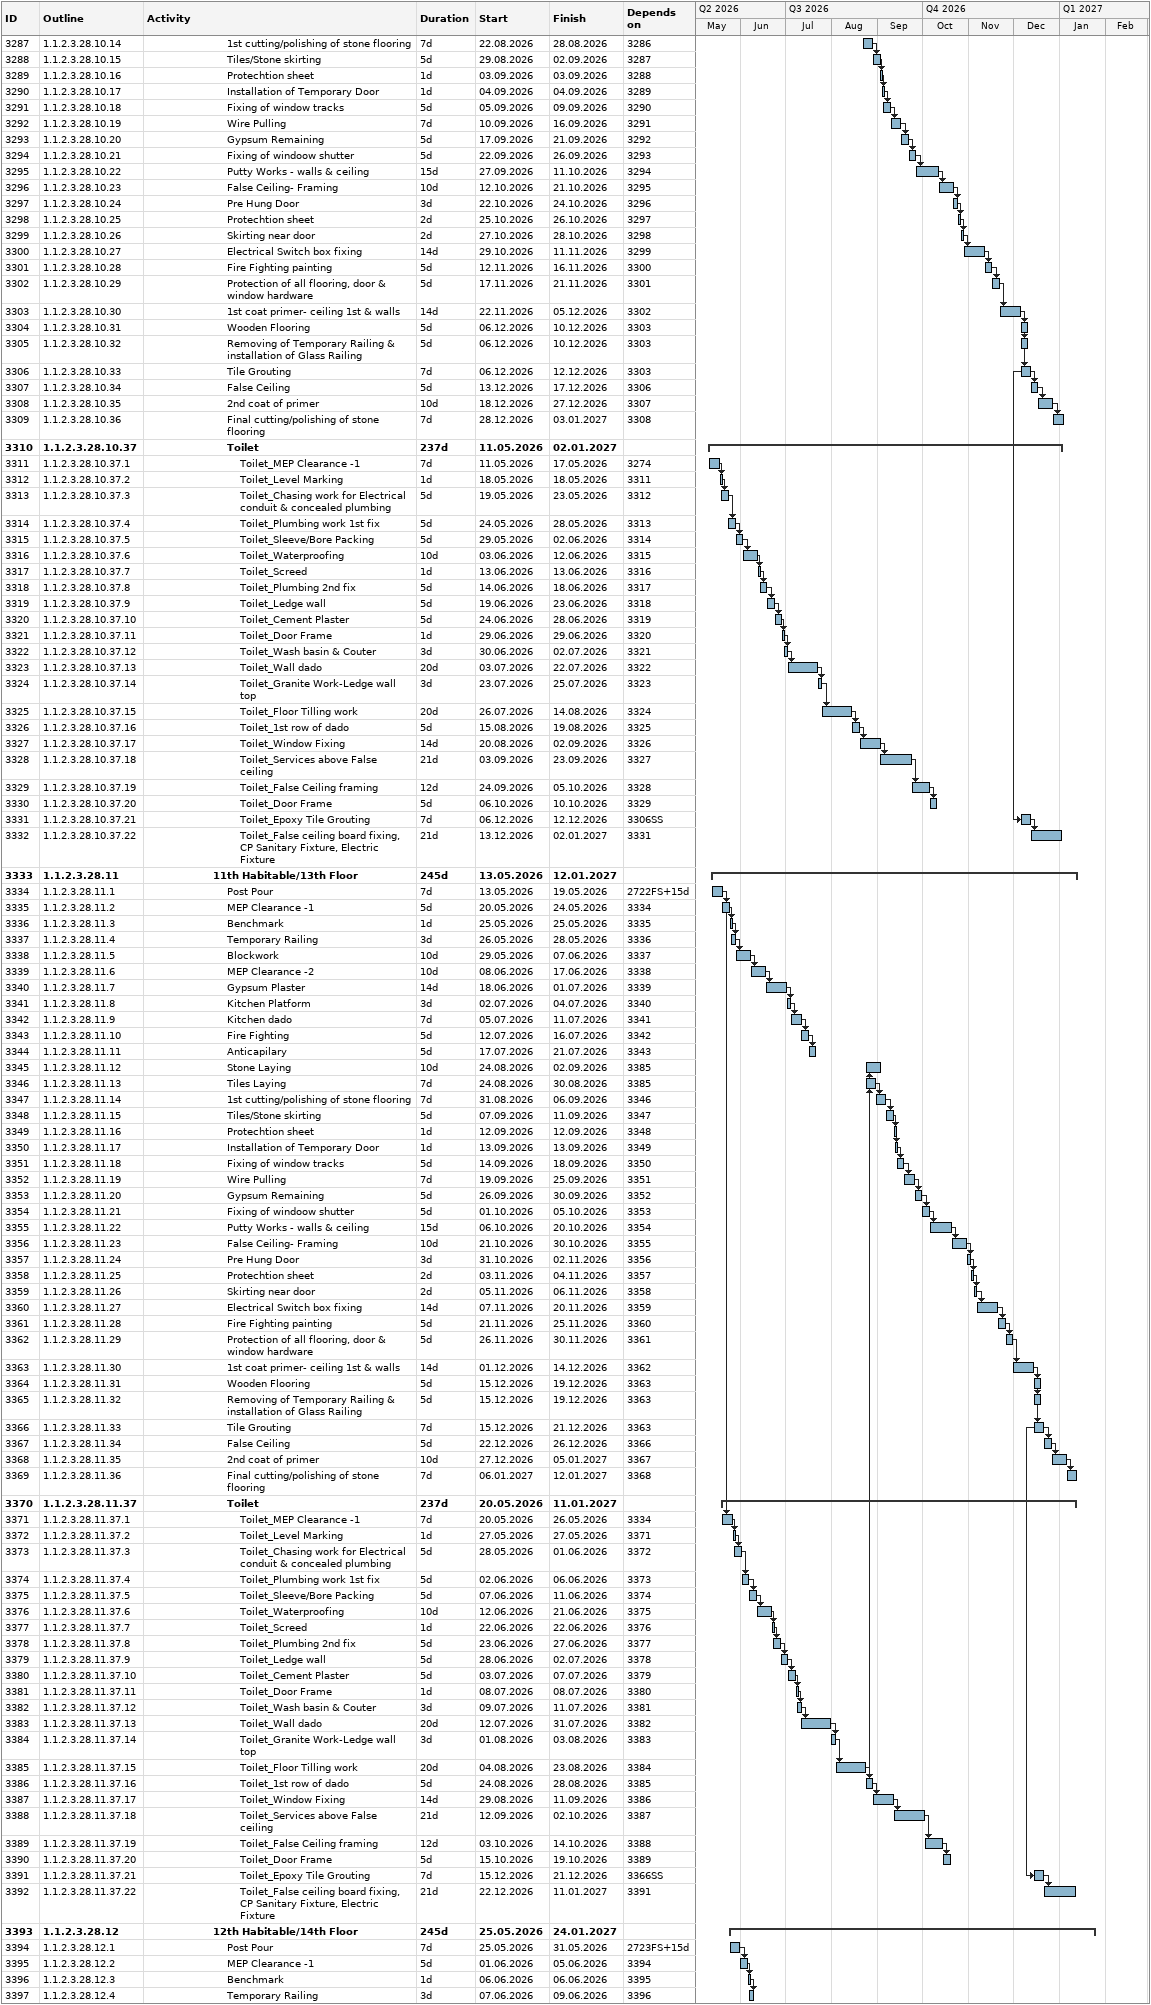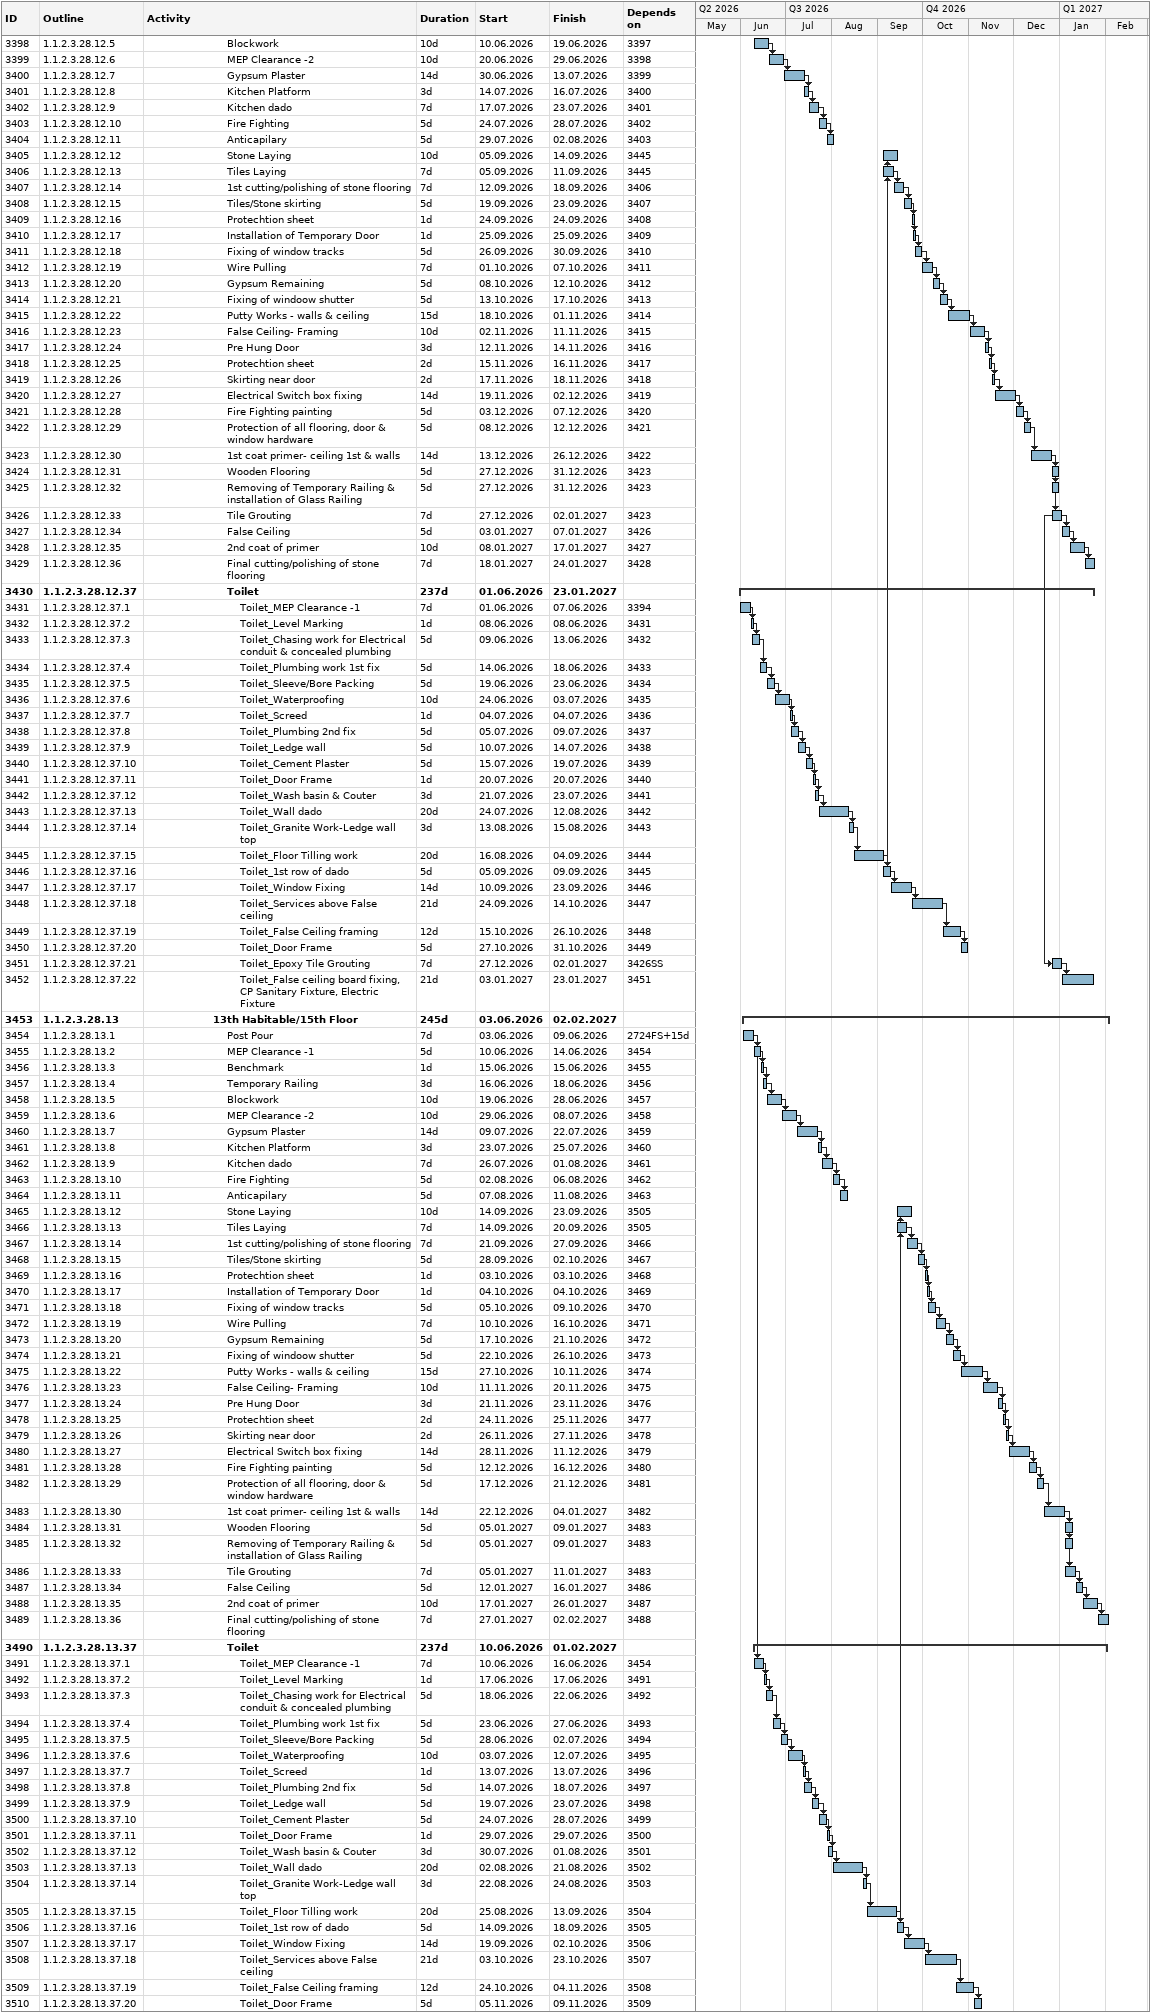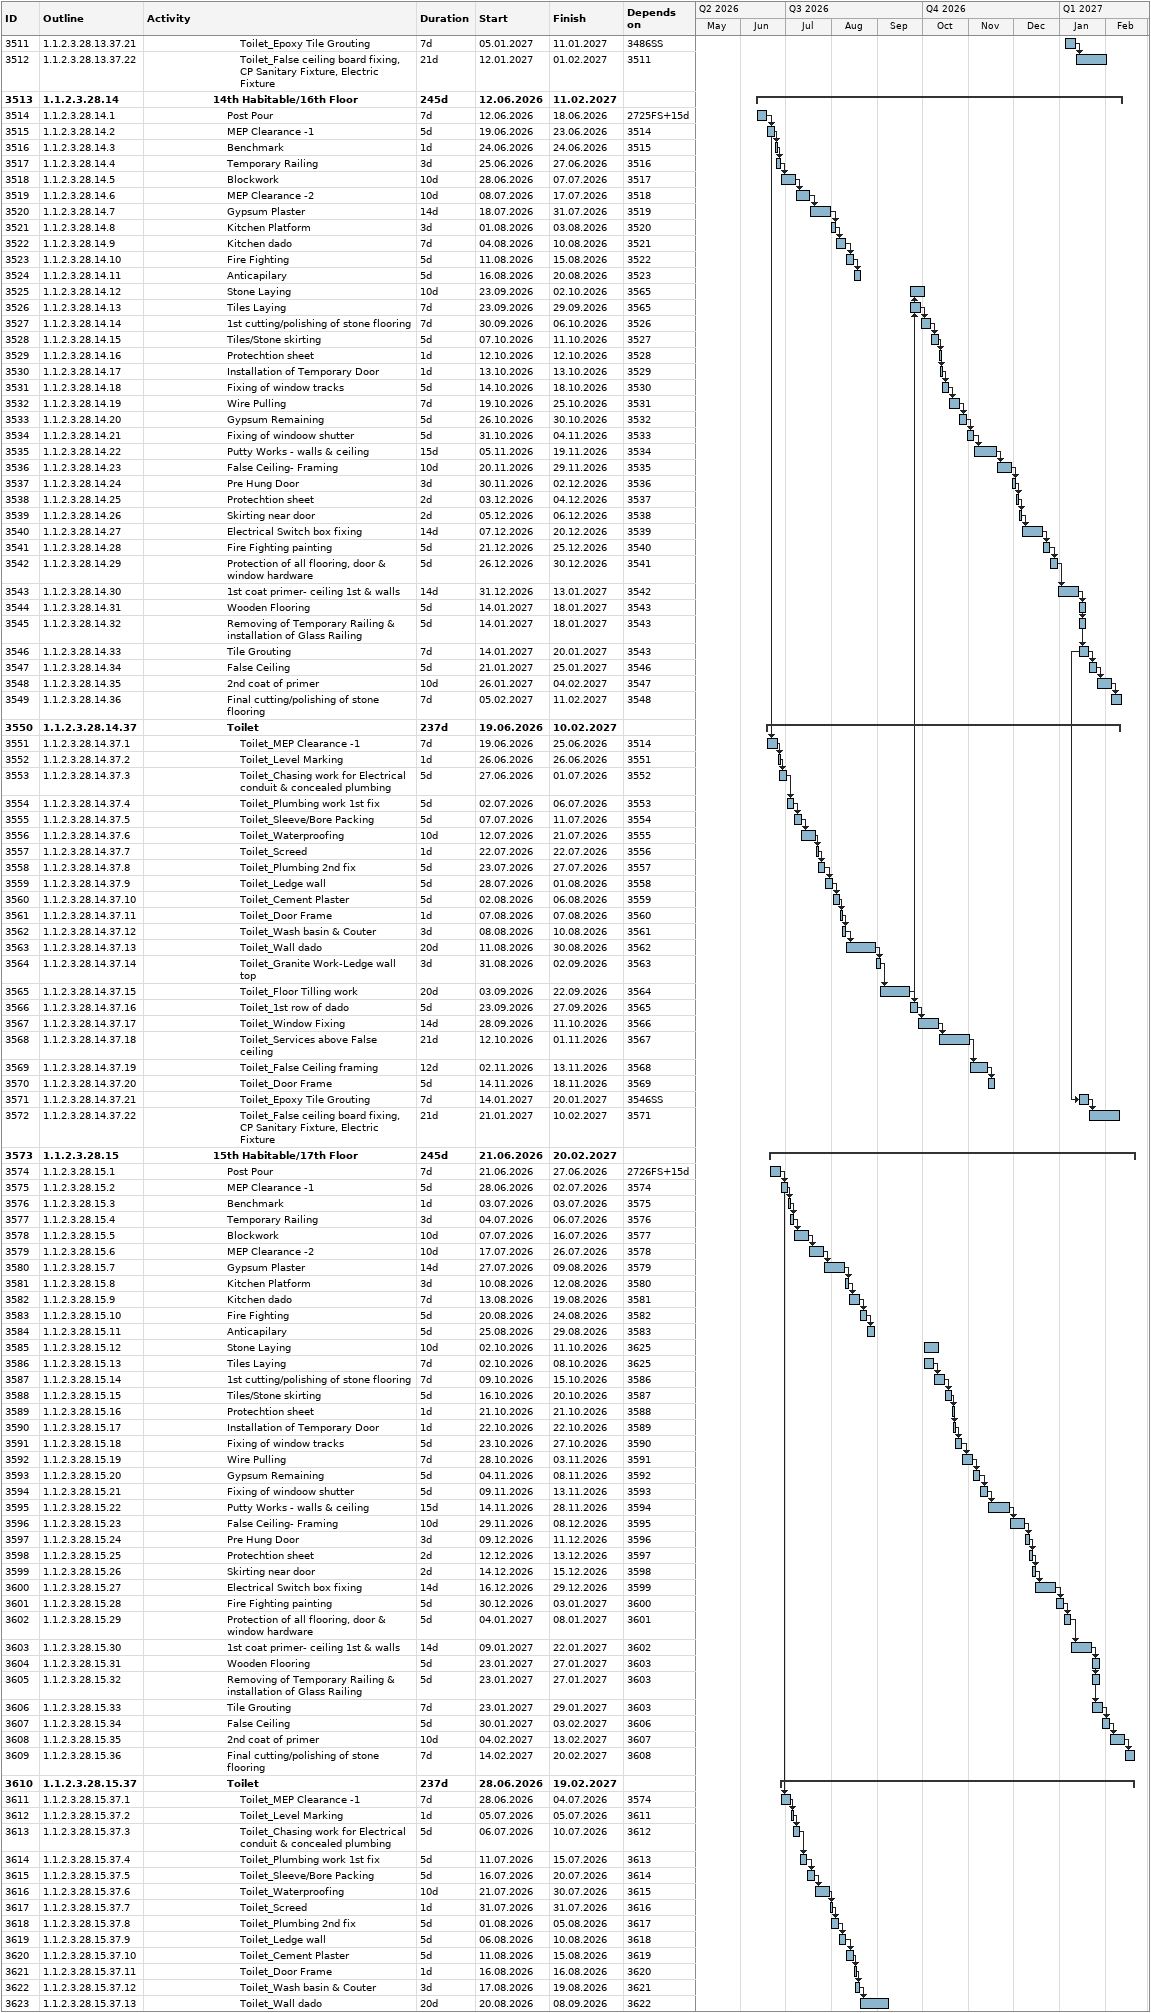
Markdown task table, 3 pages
| ID | WBS | Task | Duration | Start | Finish | Predecessors |
|---|---|---|---|---|---|---|
| 3287 | 1.1.2.3.28.10.14 | 1st cutting/polishing of stone flooring | 7d | 2026-08-22 | 2026-08-28 | 3286 |
| 3288 | 1.1.2.3.28.10.15 | Tiles/Stone skirting | 5d | 2026-08-29 | 2026-09-02 | 3287 |
| 3289 | 1.1.2.3.28.10.16 | Protechtion sheet | 1d | 2026-09-03 | 2026-09-03 | 3288 |
| 3290 | 1.1.2.3.28.10.17 | Installation of Temporary Door | 1d | 2026-09-04 | 2026-09-04 | 3289 |
| 3291 | 1.1.2.3.28.10.18 | Fixing of window tracks | 5d | 2026-09-05 | 2026-09-09 | 3290 |
| 3292 | 1.1.2.3.28.10.19 | Wire Pulling | 7d | 2026-09-10 | 2026-09-16 | 3291 |
| 3293 | 1.1.2.3.28.10.20 | Gypsum Remaining | 5d | 2026-09-17 | 2026-09-21 | 3292 |
| 3294 | 1.1.2.3.28.10.21 | Fixing of windoow shutter | 5d | 2026-09-22 | 2026-09-26 | 3293 |
| 3295 | 1.1.2.3.28.10.22 | Putty Works - walls & ceiling | 15d | 2026-09-27 | 2026-10-11 | 3294 |
| 3296 | 1.1.2.3.28.10.23 | False Ceiling- Framing | 10d | 2026-10-12 | 2026-10-21 | 3295 |
| 3297 | 1.1.2.3.28.10.24 | Pre Hung Door | 3d | 2026-10-22 | 2026-10-24 | 3296 |
| 3298 | 1.1.2.3.28.10.25 | Protechtion sheet | 2d | 2026-10-25 | 2026-10-26 | 3297 |
| 3299 | 1.1.2.3.28.10.26 | Skirting near door | 2d | 2026-10-27 | 2026-10-28 | 3298 |
| 3300 | 1.1.2.3.28.10.27 | Electrical Switch box fixing | 14d | 2026-10-29 | 2026-11-11 | 3299 |
| 3301 | 1.1.2.3.28.10.28 | Fire Fighting painting | 5d | 2026-11-12 | 2026-11-16 | 3300 |
| 3302 | 1.1.2.3.28.10.29 | Protection of all flooring, door & window hardware | 5d | 2026-11-17 | 2026-11-21 | 3301 |
| 3303 | 1.1.2.3.28.10.30 | 1st coat primer- ceiling 1st & walls | 14d | 2026-11-22 | 2026-12-05 | 3302 |
| 3304 | 1.1.2.3.28.10.31 | Wooden Flooring | 5d | 2026-12-06 | 2026-12-10 | 3303 |
| 3305 | 1.1.2.3.28.10.32 | Removing of Temporary Railing & installation of Glass Railing | 5d | 2026-12-06 | 2026-12-10 | 3303 |
| 3306 | 1.1.2.3.28.10.33 | Tile Grouting | 7d | 2026-12-06 | 2026-12-12 | 3303 |
| 3307 | 1.1.2.3.28.10.34 | False Ceiling | 5d | 2026-12-13 | 2026-12-17 | 3306 |
| 3308 | 1.1.2.3.28.10.35 | 2nd coat of primer | 10d | 2026-12-18 | 2026-12-27 | 3307 |
| 3309 | 1.1.2.3.28.10.36 | Final cutting/polishing of stone flooring | 7d | 2026-12-28 | 2027-01-03 | 3308 |
| 3310 | 1.1.2.3.28.10.37 | **Toilet** | 237d | 2026-05-11 | 2027-01-02 |  |
| 3311 | 1.1.2.3.28.10.37.1 | Toilet_MEP Clearance -1 | 7d | 2026-05-11 | 2026-05-17 | 3274 |
| 3312 | 1.1.2.3.28.10.37.2 | Toilet_Level Marking | 1d | 2026-05-18 | 2026-05-18 | 3311 |
| 3313 | 1.1.2.3.28.10.37.3 | Toilet_Chasing work for Electrical conduit & concealed plumbing | 5d | 2026-05-19 | 2026-05-23 | 3312 |
| 3314 | 1.1.2.3.28.10.37.4 | Toilet_Plumbing work 1st fix | 5d | 2026-05-24 | 2026-05-28 | 3313 |
| 3315 | 1.1.2.3.28.10.37.5 | Toilet_Sleeve/Bore Packing | 5d | 2026-05-29 | 2026-06-02 | 3314 |
| 3316 | 1.1.2.3.28.10.37.6 | Toilet_Waterproofing | 10d | 2026-06-03 | 2026-06-12 | 3315 |
| 3317 | 1.1.2.3.28.10.37.7 | Toilet_Screed | 1d | 2026-06-13 | 2026-06-13 | 3316 |
| 3318 | 1.1.2.3.28.10.37.8 | Toilet_Plumbing 2nd fix | 5d | 2026-06-14 | 2026-06-18 | 3317 |
| 3319 | 1.1.2.3.28.10.37.9 | Toilet_Ledge wall | 5d | 2026-06-19 | 2026-06-23 | 3318 |
| 3320 | 1.1.2.3.28.10.37.10 | Toilet_Cement Plaster | 5d | 2026-06-24 | 2026-06-28 | 3319 |
| 3321 | 1.1.2.3.28.10.37.11 | Toilet_Door Frame | 1d | 2026-06-29 | 2026-06-29 | 3320 |
| 3322 | 1.1.2.3.28.10.37.12 | Toilet_Wash basin & Couter | 3d | 2026-06-30 | 2026-07-02 | 3321 |
| 3323 | 1.1.2.3.28.10.37.13 | Toilet_Wall dado | 20d | 2026-07-03 | 2026-07-22 | 3322 |
| 3324 | 1.1.2.3.28.10.37.14 | Toilet_Granite Work-Ledge wall top | 3d | 2026-07-23 | 2026-07-25 | 3323 |
| 3325 | 1.1.2.3.28.10.37.15 | Toilet_Floor Tilling work | 20d | 2026-07-26 | 2026-08-14 | 3324 |
| 3326 | 1.1.2.3.28.10.37.16 | Toilet_1st row of dado | 5d | 2026-08-15 | 2026-08-19 | 3325 |
| 3327 | 1.1.2.3.28.10.37.17 | Toilet_Window Fixing | 14d | 2026-08-20 | 2026-09-02 | 3326 |
| 3328 | 1.1.2.3.28.10.37.18 | Toilet_Services above False ceiling | 21d | 2026-09-03 | 2026-09-23 | 3327 |
| 3329 | 1.1.2.3.28.10.37.19 | Toilet_False Ceiling framing | 12d | 2026-09-24 | 2026-10-05 | 3328 |
| 3330 | 1.1.2.3.28.10.37.20 | Toilet_Door Frame | 5d | 2026-10-06 | 2026-10-10 | 3329 |
| 3331 | 1.1.2.3.28.10.37.21 | Toilet_Epoxy Tile Grouting | 7d | 2026-12-06 | 2026-12-12 | 3306SS |
| 3332 | 1.1.2.3.28.10.37.22 | Toilet_False ceiling board fixing, CP Sanitary Fixture, Electric Fixture | 21d | 2026-12-13 | 2027-01-02 | 3331 |
| 3333 | 1.1.2.3.28.11 | **11th Habitable/13th Floor** | 245d | 2026-05-13 | 2027-01-12 |  |
| 3334 | 1.1.2.3.28.11.1 | Post Pour | 7d | 2026-05-13 | 2026-05-19 | 2722FS+15d |
| 3335 | 1.1.2.3.28.11.2 | MEP Clearance -1 | 5d | 2026-05-20 | 2026-05-24 | 3334 |
| 3336 | 1.1.2.3.28.11.3 | Benchmark | 1d | 2026-05-25 | 2026-05-25 | 3335 |
| 3337 | 1.1.2.3.28.11.4 | Temporary Railing | 3d | 2026-05-26 | 2026-05-28 | 3336 |
| 3338 | 1.1.2.3.28.11.5 | Blockwork | 10d | 2026-05-29 | 2026-06-07 | 3337 |
| 3339 | 1.1.2.3.28.11.6 | MEP Clearance -2 | 10d | 2026-06-08 | 2026-06-17 | 3338 |
| 3340 | 1.1.2.3.28.11.7 | Gypsum Plaster | 14d | 2026-06-18 | 2026-07-01 | 3339 |
| 3341 | 1.1.2.3.28.11.8 | Kitchen Platform | 3d | 2026-07-02 | 2026-07-04 | 3340 |
| 3342 | 1.1.2.3.28.11.9 | Kitchen dado | 7d | 2026-07-05 | 2026-07-11 | 3341 |
| 3343 | 1.1.2.3.28.11.10 | Fire Fighting | 5d | 2026-07-12 | 2026-07-16 | 3342 |
| 3344 | 1.1.2.3.28.11.11 | Anticapilary | 5d | 2026-07-17 | 2026-07-21 | 3343 |
| 3345 | 1.1.2.3.28.11.12 | Stone Laying | 10d | 2026-08-24 | 2026-09-02 | 3385 |
| 3346 | 1.1.2.3.28.11.13 | Tiles Laying | 7d | 2026-08-24 | 2026-08-30 | 3385 |
| 3347 | 1.1.2.3.28.11.14 | 1st cutting/polishing of stone flooring | 7d | 2026-08-31 | 2026-09-06 | 3346 |
| 3348 | 1.1.2.3.28.11.15 | Tiles/Stone skirting | 5d | 2026-09-07 | 2026-09-11 | 3347 |
| 3349 | 1.1.2.3.28.11.16 | Protechtion sheet | 1d | 2026-09-12 | 2026-09-12 | 3348 |
| 3350 | 1.1.2.3.28.11.17 | Installation of Temporary Door | 1d | 2026-09-13 | 2026-09-13 | 3349 |
| 3351 | 1.1.2.3.28.11.18 | Fixing of window tracks | 5d | 2026-09-14 | 2026-09-18 | 3350 |
| 3352 | 1.1.2.3.28.11.19 | Wire Pulling | 7d | 2026-09-19 | 2026-09-25 | 3351 |
| 3353 | 1.1.2.3.28.11.20 | Gypsum Remaining | 5d | 2026-09-26 | 2026-09-30 | 3352 |
| 3354 | 1.1.2.3.28.11.21 | Fixing of windoow shutter | 5d | 2026-10-01 | 2026-10-05 | 3353 |
| 3355 | 1.1.2.3.28.11.22 | Putty Works - walls & ceiling | 15d | 2026-10-06 | 2026-10-20 | 3354 |
| 3356 | 1.1.2.3.28.11.23 | False Ceiling- Framing | 10d | 2026-10-21 | 2026-10-30 | 3355 |
| 3357 | 1.1.2.3.28.11.24 | Pre Hung Door | 3d | 2026-10-31 | 2026-11-02 | 3356 |
| 3358 | 1.1.2.3.28.11.25 | Protechtion sheet | 2d | 2026-11-03 | 2026-11-04 | 3357 |
| 3359 | 1.1.2.3.28.11.26 | Skirting near door | 2d | 2026-11-05 | 2026-11-06 | 3358 |
| 3360 | 1.1.2.3.28.11.27 | Electrical Switch box fixing | 14d | 2026-11-07 | 2026-11-20 | 3359 |
| 3361 | 1.1.2.3.28.11.28 | Fire Fighting painting | 5d | 2026-11-21 | 2026-11-25 | 3360 |
| 3362 | 1.1.2.3.28.11.29 | Protection of all flooring, door & window hardware | 5d | 2026-11-26 | 2026-11-30 | 3361 |
| 3363 | 1.1.2.3.28.11.30 | 1st coat primer- ceiling 1st & walls | 14d | 2026-12-01 | 2026-12-14 | 3362 |
| 3364 | 1.1.2.3.28.11.31 | Wooden Flooring | 5d | 2026-12-15 | 2026-12-19 | 3363 |
| 3365 | 1.1.2.3.28.11.32 | Removing of Temporary Railing & installation of Glass Railing | 5d | 2026-12-15 | 2026-12-19 | 3363 |
| 3366 | 1.1.2.3.28.11.33 | Tile Grouting | 7d | 2026-12-15 | 2026-12-21 | 3363 |
| 3367 | 1.1.2.3.28.11.34 | False Ceiling | 5d | 2026-12-22 | 2026-12-26 | 3366 |
| 3368 | 1.1.2.3.28.11.35 | 2nd coat of primer | 10d | 2026-12-27 | 2027-01-05 | 3367 |
| 3369 | 1.1.2.3.28.11.36 | Final cutting/polishing of stone flooring | 7d | 2027-01-06 | 2027-01-12 | 3368 |
| 3370 | 1.1.2.3.28.11.37 | **Toilet** | 237d | 2026-05-20 | 2027-01-11 |  |
| 3371 | 1.1.2.3.28.11.37.1 | Toilet_MEP Clearance -1 | 7d | 2026-05-20 | 2026-05-26 | 3334 |
| 3372 | 1.1.2.3.28.11.37.2 | Toilet_Level Marking | 1d | 2026-05-27 | 2026-05-27 | 3371 |
| 3373 | 1.1.2.3.28.11.37.3 | Toilet_Chasing work for Electrical conduit & concealed plumbing | 5d | 2026-05-28 | 2026-06-01 | 3372 |
| 3374 | 1.1.2.3.28.11.37.4 | Toilet_Plumbing work 1st fix | 5d | 2026-06-02 | 2026-06-06 | 3373 |
| 3375 | 1.1.2.3.28.11.37.5 | Toilet_Sleeve/Bore Packing | 5d | 2026-06-07 | 2026-06-11 | 3374 |
| 3376 | 1.1.2.3.28.11.37.6 | Toilet_Waterproofing | 10d | 2026-06-12 | 2026-06-21 | 3375 |
| 3377 | 1.1.2.3.28.11.37.7 | Toilet_Screed | 1d | 2026-06-22 | 2026-06-22 | 3376 |
| 3378 | 1.1.2.3.28.11.37.8 | Toilet_Plumbing 2nd fix | 5d | 2026-06-23 | 2026-06-27 | 3377 |
| 3379 | 1.1.2.3.28.11.37.9 | Toilet_Ledge wall | 5d | 2026-06-28 | 2026-07-02 | 3378 |
| 3380 | 1.1.2.3.28.11.37.10 | Toilet_Cement Plaster | 5d | 2026-07-03 | 2026-07-07 | 3379 |
| 3381 | 1.1.2.3.28.11.37.11 | Toilet_Door Frame | 1d | 2026-07-08 | 2026-07-08 | 3380 |
| 3382 | 1.1.2.3.28.11.37.12 | Toilet_Wash basin & Couter | 3d | 2026-07-09 | 2026-07-11 | 3381 |
| 3383 | 1.1.2.3.28.11.37.13 | Toilet_Wall dado | 20d | 2026-07-12 | 2026-07-31 | 3382 |
| 3384 | 1.1.2.3.28.11.37.14 | Toilet_Granite Work-Ledge wall top | 3d | 2026-08-01 | 2026-08-03 | 3383 |
| 3385 | 1.1.2.3.28.11.37.15 | Toilet_Floor Tilling work | 20d | 2026-08-04 | 2026-08-23 | 3384 |
| 3386 | 1.1.2.3.28.11.37.16 | Toilet_1st row of dado | 5d | 2026-08-24 | 2026-08-28 | 3385 |
| 3387 | 1.1.2.3.28.11.37.17 | Toilet_Window Fixing | 14d | 2026-08-29 | 2026-09-11 | 3386 |
| 3388 | 1.1.2.3.28.11.37.18 | Toilet_Services above False ceiling | 21d | 2026-09-12 | 2026-10-02 | 3387 |
| 3389 | 1.1.2.3.28.11.37.19 | Toilet_False Ceiling framing | 12d | 2026-10-03 | 2026-10-14 | 3388 |
| 3390 | 1.1.2.3.28.11.37.20 | Toilet_Door Frame | 5d | 2026-10-15 | 2026-10-19 | 3389 |
| 3391 | 1.1.2.3.28.11.37.21 | Toilet_Epoxy Tile Grouting | 7d | 2026-12-15 | 2026-12-21 | 3366SS |
| 3392 | 1.1.2.3.28.11.37.22 | Toilet_False ceiling board fixing, CP Sanitary Fixture, Electric Fixture | 21d | 2026-12-22 | 2027-01-11 | 3391 |
| 3393 | 1.1.2.3.28.12 | **12th Habitable/14th Floor** | 245d | 2026-05-25 | 2027-01-24 |  |
| 3394 | 1.1.2.3.28.12.1 | Post Pour | 7d | 2026-05-25 | 2026-05-31 | 2723FS+15d |
| 3395 | 1.1.2.3.28.12.2 | MEP Clearance -1 | 5d | 2026-06-01 | 2026-06-05 | 3394 |
| 3396 | 1.1.2.3.28.12.3 | Benchmark | 1d | 2026-06-06 | 2026-06-06 | 3395 |
| 3397 | 1.1.2.3.28.12.4 | Temporary Railing | 3d | 2026-06-07 | 2026-06-09 | 3396 |
| 3398 | 1.1.2.3.28.12.5 | Blockwork | 10d | 2026-06-10 | 2026-06-19 | 3397 |
| 3399 | 1.1.2.3.28.12.6 | MEP Clearance -2 | 10d | 2026-06-20 | 2026-06-29 | 3398 |
| 3400 | 1.1.2.3.28.12.7 | Gypsum Plaster | 14d | 2026-06-30 | 2026-07-13 | 3399 |
| 3401 | 1.1.2.3.28.12.8 | Kitchen Platform | 3d | 2026-07-14 | 2026-07-16 | 3400 |
| 3402 | 1.1.2.3.28.12.9 | Kitchen dado | 7d | 2026-07-17 | 2026-07-23 | 3401 |
| 3403 | 1.1.2.3.28.12.10 | Fire Fighting | 5d | 2026-07-24 | 2026-07-28 | 3402 |
| 3404 | 1.1.2.3.28.12.11 | Anticapilary | 5d | 2026-07-29 | 2026-08-02 | 3403 |
| 3405 | 1.1.2.3.28.12.12 | Stone Laying | 10d | 2026-09-05 | 2026-09-14 | 3445 |
| 3406 | 1.1.2.3.28.12.13 | Tiles Laying | 7d | 2026-09-05 | 2026-09-11 | 3445 |
| 3407 | 1.1.2.3.28.12.14 | 1st cutting/polishing of stone flooring | 7d | 2026-09-12 | 2026-09-18 | 3406 |
| 3408 | 1.1.2.3.28.12.15 | Tiles/Stone skirting | 5d | 2026-09-19 | 2026-09-23 | 3407 |
| 3409 | 1.1.2.3.28.12.16 | Protechtion sheet | 1d | 2026-09-24 | 2026-09-24 | 3408 |
| 3410 | 1.1.2.3.28.12.17 | Installation of Temporary Door | 1d | 2026-09-25 | 2026-09-25 | 3409 |
| 3411 | 1.1.2.3.28.12.18 | Fixing of window tracks | 5d | 2026-09-26 | 2026-09-30 | 3410 |
| 3412 | 1.1.2.3.28.12.19 | Wire Pulling | 7d | 2026-10-01 | 2026-10-07 | 3411 |
| 3413 | 1.1.2.3.28.12.20 | Gypsum Remaining | 5d | 2026-10-08 | 2026-10-12 | 3412 |
| 3414 | 1.1.2.3.28.12.21 | Fixing of windoow shutter | 5d | 2026-10-13 | 2026-10-17 | 3413 |
| 3415 | 1.1.2.3.28.12.22 | Putty Works - walls & ceiling | 15d | 2026-10-18 | 2026-11-01 | 3414 |
| 3416 | 1.1.2.3.28.12.23 | False Ceiling- Framing | 10d | 2026-11-02 | 2026-11-11 | 3415 |
| 3417 | 1.1.2.3.28.12.24 | Pre Hung Door | 3d | 2026-11-12 | 2026-11-14 | 3416 |
| 3418 | 1.1.2.3.28.12.25 | Protechtion sheet | 2d | 2026-11-15 | 2026-11-16 | 3417 |
| 3419 | 1.1.2.3.28.12.26 | Skirting near door | 2d | 2026-11-17 | 2026-11-18 | 3418 |
| 3420 | 1.1.2.3.28.12.27 | Electrical Switch box fixing | 14d | 2026-11-19 | 2026-12-02 | 3419 |
| 3421 | 1.1.2.3.28.12.28 | Fire Fighting painting | 5d | 2026-12-03 | 2026-12-07 | 3420 |
| 3422 | 1.1.2.3.28.12.29 | Protection of all flooring, door & window hardware | 5d | 2026-12-08 | 2026-12-12 | 3421 |
| 3423 | 1.1.2.3.28.12.30 | 1st coat primer- ceiling 1st & walls | 14d | 2026-12-13 | 2026-12-26 | 3422 |
| 3424 | 1.1.2.3.28.12.31 | Wooden Flooring | 5d | 2026-12-27 | 2026-12-31 | 3423 |
| 3425 | 1.1.2.3.28.12.32 | Removing of Temporary Railing & installation of Glass Railing | 5d | 2026-12-27 | 2026-12-31 | 3423 |
| 3426 | 1.1.2.3.28.12.33 | Tile Grouting | 7d | 2026-12-27 | 2027-01-02 | 3423 |
| 3427 | 1.1.2.3.28.12.34 | False Ceiling | 5d | 2027-01-03 | 2027-01-07 | 3426 |
| 3428 | 1.1.2.3.28.12.35 | 2nd coat of primer | 10d | 2027-01-08 | 2027-01-17 | 3427 |
| 3429 | 1.1.2.3.28.12.36 | Final cutting/polishing of stone flooring | 7d | 2027-01-18 | 2027-01-24 | 3428 |
| 3430 | 1.1.2.3.28.12.37 | **Toilet** | 237d | 2026-06-01 | 2027-01-23 |  |
| 3431 | 1.1.2.3.28.12.37.1 | Toilet_MEP Clearance -1 | 7d | 2026-06-01 | 2026-06-07 | 3394 |
| 3432 | 1.1.2.3.28.12.37.2 | Toilet_Level Marking | 1d | 2026-06-08 | 2026-06-08 | 3431 |
| 3433 | 1.1.2.3.28.12.37.3 | Toilet_Chasing work for Electrical conduit & concealed plumbing | 5d | 2026-06-09 | 2026-06-13 | 3432 |
| 3434 | 1.1.2.3.28.12.37.4 | Toilet_Plumbing work 1st fix | 5d | 2026-06-14 | 2026-06-18 | 3433 |
| 3435 | 1.1.2.3.28.12.37.5 | Toilet_Sleeve/Bore Packing | 5d | 2026-06-19 | 2026-06-23 | 3434 |
| 3436 | 1.1.2.3.28.12.37.6 | Toilet_Waterproofing | 10d | 2026-06-24 | 2026-07-03 | 3435 |
| 3437 | 1.1.2.3.28.12.37.7 | Toilet_Screed | 1d | 2026-07-04 | 2026-07-04 | 3436 |
| 3438 | 1.1.2.3.28.12.37.8 | Toilet_Plumbing 2nd fix | 5d | 2026-07-05 | 2026-07-09 | 3437 |
| 3439 | 1.1.2.3.28.12.37.9 | Toilet_Ledge wall | 5d | 2026-07-10 | 2026-07-14 | 3438 |
| 3440 | 1.1.2.3.28.12.37.10 | Toilet_Cement Plaster | 5d | 2026-07-15 | 2026-07-19 | 3439 |
| 3441 | 1.1.2.3.28.12.37.11 | Toilet_Door Frame | 1d | 2026-07-20 | 2026-07-20 | 3440 |
| 3442 | 1.1.2.3.28.12.37.12 | Toilet_Wash basin & Couter | 3d | 2026-07-21 | 2026-07-23 | 3441 |
| 3443 | 1.1.2.3.28.12.37.13 | Toilet_Wall dado | 20d | 2026-07-24 | 2026-08-12 | 3442 |
| 3444 | 1.1.2.3.28.12.37.14 | Toilet_Granite Work-Ledge wall top | 3d | 2026-08-13 | 2026-08-15 | 3443 |
| 3445 | 1.1.2.3.28.12.37.15 | Toilet_Floor Tilling work | 20d | 2026-08-16 | 2026-09-04 | 3444 |
| 3446 | 1.1.2.3.28.12.37.16 | Toilet_1st row of dado | 5d | 2026-09-05 | 2026-09-09 | 3445 |
| 3447 | 1.1.2.3.28.12.37.17 | Toilet_Window Fixing | 14d | 2026-09-10 | 2026-09-23 | 3446 |
| 3448 | 1.1.2.3.28.12.37.18 | Toilet_Services above False ceiling | 21d | 2026-09-24 | 2026-10-14 | 3447 |
| 3449 | 1.1.2.3.28.12.37.19 | Toilet_False Ceiling framing | 12d | 2026-10-15 | 2026-10-26 | 3448 |
| 3450 | 1.1.2.3.28.12.37.20 | Toilet_Door Frame | 5d | 2026-10-27 | 2026-10-31 | 3449 |
| 3451 | 1.1.2.3.28.12.37.21 | Toilet_Epoxy Tile Grouting | 7d | 2026-12-27 | 2027-01-02 | 3426SS |
| 3452 | 1.1.2.3.28.12.37.22 | Toilet_False ceiling board fixing, CP Sanitary Fixture, Electric Fixture | 21d | 2027-01-03 | 2027-01-23 | 3451 |
| 3453 | 1.1.2.3.28.13 | **13th Habitable/15th Floor** | 245d | 2026-06-03 | 2027-02-02 |  |
| 3454 | 1.1.2.3.28.13.1 | Post Pour | 7d | 2026-06-03 | 2026-06-09 | 2724FS+15d |
| 3455 | 1.1.2.3.28.13.2 | MEP Clearance -1 | 5d | 2026-06-10 | 2026-06-14 | 3454 |
| 3456 | 1.1.2.3.28.13.3 | Benchmark | 1d | 2026-06-15 | 2026-06-15 | 3455 |
| 3457 | 1.1.2.3.28.13.4 | Temporary Railing | 3d | 2026-06-16 | 2026-06-18 | 3456 |
| 3458 | 1.1.2.3.28.13.5 | Blockwork | 10d | 2026-06-19 | 2026-06-28 | 3457 |
| 3459 | 1.1.2.3.28.13.6 | MEP Clearance -2 | 10d | 2026-06-29 | 2026-07-08 | 3458 |
| 3460 | 1.1.2.3.28.13.7 | Gypsum Plaster | 14d | 2026-07-09 | 2026-07-22 | 3459 |
| 3461 | 1.1.2.3.28.13.8 | Kitchen Platform | 3d | 2026-07-23 | 2026-07-25 | 3460 |
| 3462 | 1.1.2.3.28.13.9 | Kitchen dado | 7d | 2026-07-26 | 2026-08-01 | 3461 |
| 3463 | 1.1.2.3.28.13.10 | Fire Fighting | 5d | 2026-08-02 | 2026-08-06 | 3462 |
| 3464 | 1.1.2.3.28.13.11 | Anticapilary | 5d | 2026-08-07 | 2026-08-11 | 3463 |
| 3465 | 1.1.2.3.28.13.12 | Stone Laying | 10d | 2026-09-14 | 2026-09-23 | 3505 |
| 3466 | 1.1.2.3.28.13.13 | Tiles Laying | 7d | 2026-09-14 | 2026-09-20 | 3505 |
| 3467 | 1.1.2.3.28.13.14 | 1st cutting/polishing of stone flooring | 7d | 2026-09-21 | 2026-09-27 | 3466 |
| 3468 | 1.1.2.3.28.13.15 | Tiles/Stone skirting | 5d | 2026-09-28 | 2026-10-02 | 3467 |
| 3469 | 1.1.2.3.28.13.16 | Protechtion sheet | 1d | 2026-10-03 | 2026-10-03 | 3468 |
| 3470 | 1.1.2.3.28.13.17 | Installation of Temporary Door | 1d | 2026-10-04 | 2026-10-04 | 3469 |
| 3471 | 1.1.2.3.28.13.18 | Fixing of window tracks | 5d | 2026-10-05 | 2026-10-09 | 3470 |
| 3472 | 1.1.2.3.28.13.19 | Wire Pulling | 7d | 2026-10-10 | 2026-10-16 | 3471 |
| 3473 | 1.1.2.3.28.13.20 | Gypsum Remaining | 5d | 2026-10-17 | 2026-10-21 | 3472 |
| 3474 | 1.1.2.3.28.13.21 | Fixing of windoow shutter | 5d | 2026-10-22 | 2026-10-26 | 3473 |
| 3475 | 1.1.2.3.28.13.22 | Putty Works - walls & ceiling | 15d | 2026-10-27 | 2026-11-10 | 3474 |
| 3476 | 1.1.2.3.28.13.23 | False Ceiling- Framing | 10d | 2026-11-11 | 2026-11-20 | 3475 |
| 3477 | 1.1.2.3.28.13.24 | Pre Hung Door | 3d | 2026-11-21 | 2026-11-23 | 3476 |
| 3478 | 1.1.2.3.28.13.25 | Protechtion sheet | 2d | 2026-11-24 | 2026-11-25 | 3477 |
| 3479 | 1.1.2.3.28.13.26 | Skirting near door | 2d | 2026-11-26 | 2026-11-27 | 3478 |
| 3480 | 1.1.2.3.28.13.27 | Electrical Switch box fixing | 14d | 2026-11-28 | 2026-12-11 | 3479 |
| 3481 | 1.1.2.3.28.13.28 | Fire Fighting painting | 5d | 2026-12-12 | 2026-12-16 | 3480 |
| 3482 | 1.1.2.3.28.13.29 | Protection of all flooring, door & window hardware | 5d | 2026-12-17 | 2026-12-21 | 3481 |
| 3483 | 1.1.2.3.28.13.30 | 1st coat primer- ceiling 1st & walls | 14d | 2026-12-22 | 2027-01-04 | 3482 |
| 3484 | 1.1.2.3.28.13.31 | Wooden Flooring | 5d | 2027-01-05 | 2027-01-09 | 3483 |
| 3485 | 1.1.2.3.28.13.32 | Removing of Temporary Railing & installation of Glass Railing | 5d | 2027-01-05 | 2027-01-09 | 3483 |
| 3486 | 1.1.2.3.28.13.33 | Tile Grouting | 7d | 2027-01-05 | 2027-01-11 | 3483 |
| 3487 | 1.1.2.3.28.13.34 | False Ceiling | 5d | 2027-01-12 | 2027-01-16 | 3486 |
| 3488 | 1.1.2.3.28.13.35 | 2nd coat of primer | 10d | 2027-01-17 | 2027-01-26 | 3487 |
| 3489 | 1.1.2.3.28.13.36 | Final cutting/polishing of stone flooring | 7d | 2027-01-27 | 2027-02-02 | 3488 |
| 3490 | 1.1.2.3.28.13.37 | **Toilet** | 237d | 2026-06-10 | 2027-02-01 |  |
| 3491 | 1.1.2.3.28.13.37.1 | Toilet_MEP Clearance -1 | 7d | 2026-06-10 | 2026-06-16 | 3454 |
| 3492 | 1.1.2.3.28.13.37.2 | Toilet_Level Marking | 1d | 2026-06-17 | 2026-06-17 | 3491 |
| 3493 | 1.1.2.3.28.13.37.3 | Toilet_Chasing work for Electrical conduit & concealed plumbing | 5d | 2026-06-18 | 2026-06-22 | 3492 |
| 3494 | 1.1.2.3.28.13.37.4 | Toilet_Plumbing work 1st fix | 5d | 2026-06-23 | 2026-06-27 | 3493 |
| 3495 | 1.1.2.3.28.13.37.5 | Toilet_Sleeve/Bore Packing | 5d | 2026-06-28 | 2026-07-02 | 3494 |
| 3496 | 1.1.2.3.28.13.37.6 | Toilet_Waterproofing | 10d | 2026-07-03 | 2026-07-12 | 3495 |
| 3497 | 1.1.2.3.28.13.37.7 | Toilet_Screed | 1d | 2026-07-13 | 2026-07-13 | 3496 |
| 3498 | 1.1.2.3.28.13.37.8 | Toilet_Plumbing 2nd fix | 5d | 2026-07-14 | 2026-07-18 | 3497 |
| 3499 | 1.1.2.3.28.13.37.9 | Toilet_Ledge wall | 5d | 2026-07-19 | 2026-07-23 | 3498 |
| 3500 | 1.1.2.3.28.13.37.10 | Toilet_Cement Plaster | 5d | 2026-07-24 | 2026-07-28 | 3499 |
| 3501 | 1.1.2.3.28.13.37.11 | Toilet_Door Frame | 1d | 2026-07-29 | 2026-07-29 | 3500 |
| 3502 | 1.1.2.3.28.13.37.12 | Toilet_Wash basin & Couter | 3d | 2026-07-30 | 2026-08-01 | 3501 |
| 3503 | 1.1.2.3.28.13.37.13 | Toilet_Wall dado | 20d | 2026-08-02 | 2026-08-21 | 3502 |
| 3504 | 1.1.2.3.28.13.37.14 | Toilet_Granite Work-Ledge wall top | 3d | 2026-08-22 | 2026-08-24 | 3503 |
| 3505 | 1.1.2.3.28.13.37.15 | Toilet_Floor Tilling work | 20d | 2026-08-25 | 2026-09-13 | 3504 |
| 3506 | 1.1.2.3.28.13.37.16 | Toilet_1st row of dado | 5d | 2026-09-14 | 2026-09-18 | 3505 |
| 3507 | 1.1.2.3.28.13.37.17 | Toilet_Window Fixing | 14d | 2026-09-19 | 2026-10-02 | 3506 |
| 3508 | 1.1.2.3.28.13.37.18 | Toilet_Services above False ceiling | 21d | 2026-10-03 | 2026-10-23 | 3507 |
| 3509 | 1.1.2.3.28.13.37.19 | Toilet_False Ceiling framing | 12d | 2026-10-24 | 2026-11-04 | 3508 |
| 3510 | 1.1.2.3.28.13.37.20 | Toilet_Door Frame | 5d | 2026-11-05 | 2026-11-09 | 3509 |
| 3511 | 1.1.2.3.28.13.37.21 | Toilet_Epoxy Tile Grouting | 7d | 2027-01-05 | 2027-01-11 | 3486SS |
| 3512 | 1.1.2.3.28.13.37.22 | Toilet_False ceiling board fixing, CP Sanitary Fixture, Electric Fixture | 21d | 2027-01-12 | 2027-02-01 | 3511 |
| 3513 | 1.1.2.3.28.14 | **14th Habitable/16th Floor** | 245d | 2026-06-12 | 2027-02-11 |  |
| 3514 | 1.1.2.3.28.14.1 | Post Pour | 7d | 2026-06-12 | 2026-06-18 | 2725FS+15d |
| 3515 | 1.1.2.3.28.14.2 | MEP Clearance -1 | 5d | 2026-06-19 | 2026-06-23 | 3514 |
| 3516 | 1.1.2.3.28.14.3 | Benchmark | 1d | 2026-06-24 | 2026-06-24 | 3515 |
| 3517 | 1.1.2.3.28.14.4 | Temporary Railing | 3d | 2026-06-25 | 2026-06-27 | 3516 |
| 3518 | 1.1.2.3.28.14.5 | Blockwork | 10d | 2026-06-28 | 2026-07-07 | 3517 |
| 3519 | 1.1.2.3.28.14.6 | MEP Clearance -2 | 10d | 2026-07-08 | 2026-07-17 | 3518 |
| 3520 | 1.1.2.3.28.14.7 | Gypsum Plaster | 14d | 2026-07-18 | 2026-07-31 | 3519 |
| 3521 | 1.1.2.3.28.14.8 | Kitchen Platform | 3d | 2026-08-01 | 2026-08-03 | 3520 |
| 3522 | 1.1.2.3.28.14.9 | Kitchen dado | 7d | 2026-08-04 | 2026-08-10 | 3521 |
| 3523 | 1.1.2.3.28.14.10 | Fire Fighting | 5d | 2026-08-11 | 2026-08-15 | 3522 |
| 3524 | 1.1.2.3.28.14.11 | Anticapilary | 5d | 2026-08-16 | 2026-08-20 | 3523 |
| 3525 | 1.1.2.3.28.14.12 | Stone Laying | 10d | 2026-09-23 | 2026-10-02 | 3565 |
| 3526 | 1.1.2.3.28.14.13 | Tiles Laying | 7d | 2026-09-23 | 2026-09-29 | 3565 |
| 3527 | 1.1.2.3.28.14.14 | 1st cutting/polishing of stone flooring | 7d | 2026-09-30 | 2026-10-06 | 3526 |
| 3528 | 1.1.2.3.28.14.15 | Tiles/Stone skirting | 5d | 2026-10-07 | 2026-10-11 | 3527 |
| 3529 | 1.1.2.3.28.14.16 | Protechtion sheet | 1d | 2026-10-12 | 2026-10-12 | 3528 |
| 3530 | 1.1.2.3.28.14.17 | Installation of Temporary Door | 1d | 2026-10-13 | 2026-10-13 | 3529 |
| 3531 | 1.1.2.3.28.14.18 | Fixing of window tracks | 5d | 2026-10-14 | 2026-10-18 | 3530 |
| 3532 | 1.1.2.3.28.14.19 | Wire Pulling | 7d | 2026-10-19 | 2026-10-25 | 3531 |
| 3533 | 1.1.2.3.28.14.20 | Gypsum Remaining | 5d | 2026-10-26 | 2026-10-30 | 3532 |
| 3534 | 1.1.2.3.28.14.21 | Fixing of windoow shutter | 5d | 2026-10-31 | 2026-11-04 | 3533 |
| 3535 | 1.1.2.3.28.14.22 | Putty Works - walls & ceiling | 15d | 2026-11-05 | 2026-11-19 | 3534 |
| 3536 | 1.1.2.3.28.14.23 | False Ceiling- Framing | 10d | 2026-11-20 | 2026-11-29 | 3535 |
| 3537 | 1.1.2.3.28.14.24 | Pre Hung Door | 3d | 2026-11-30 | 2026-12-02 | 3536 |
| 3538 | 1.1.2.3.28.14.25 | Protechtion sheet | 2d | 2026-12-03 | 2026-12-04 | 3537 |
| 3539 | 1.1.2.3.28.14.26 | Skirting near door | 2d | 2026-12-05 | 2026-12-06 | 3538 |
| 3540 | 1.1.2.3.28.14.27 | Electrical Switch box fixing | 14d | 2026-12-07 | 2026-12-20 | 3539 |
| 3541 | 1.1.2.3.28.14.28 | Fire Fighting painting | 5d | 2026-12-21 | 2026-12-25 | 3540 |
| 3542 | 1.1.2.3.28.14.29 | Protection of all flooring, door & window hardware | 5d | 2026-12-26 | 2026-12-30 | 3541 |
| 3543 | 1.1.2.3.28.14.30 | 1st coat primer- ceiling 1st & walls | 14d | 2026-12-31 | 2027-01-13 | 3542 |
| 3544 | 1.1.2.3.28.14.31 | Wooden Flooring | 5d | 2027-01-14 | 2027-01-18 | 3543 |
| 3545 | 1.1.2.3.28.14.32 | Removing of Temporary Railing & installation of Glass Railing | 5d | 2027-01-14 | 2027-01-18 | 3543 |
| 3546 | 1.1.2.3.28.14.33 | Tile Grouting | 7d | 2027-01-14 | 2027-01-20 | 3543 |
| 3547 | 1.1.2.3.28.14.34 | False Ceiling | 5d | 2027-01-21 | 2027-01-25 | 3546 |
| 3548 | 1.1.2.3.28.14.35 | 2nd coat of primer | 10d | 2027-01-26 | 2027-02-04 | 3547 |
| 3549 | 1.1.2.3.28.14.36 | Final cutting/polishing of stone flooring | 7d | 2027-02-05 | 2027-02-11 | 3548 |
| 3550 | 1.1.2.3.28.14.37 | **Toilet** | 237d | 2026-06-19 | 2027-02-10 |  |
| 3551 | 1.1.2.3.28.14.37.1 | Toilet_MEP Clearance -1 | 7d | 2026-06-19 | 2026-06-25 | 3514 |
| 3552 | 1.1.2.3.28.14.37.2 | Toilet_Level Marking | 1d | 2026-06-26 | 2026-06-26 | 3551 |
| 3553 | 1.1.2.3.28.14.37.3 | Toilet_Chasing work for Electrical conduit & concealed plumbing | 5d | 2026-06-27 | 2026-07-01 | 3552 |
| 3554 | 1.1.2.3.28.14.37.4 | Toilet_Plumbing work 1st fix | 5d | 2026-07-02 | 2026-07-06 | 3553 |
| 3555 | 1.1.2.3.28.14.37.5 | Toilet_Sleeve/Bore Packing | 5d | 2026-07-07 | 2026-07-11 | 3554 |
| 3556 | 1.1.2.3.28.14.37.6 | Toilet_Waterproofing | 10d | 2026-07-12 | 2026-07-21 | 3555 |
| 3557 | 1.1.2.3.28.14.37.7 | Toilet_Screed | 1d | 2026-07-22 | 2026-07-22 | 3556 |
| 3558 | 1.1.2.3.28.14.37.8 | Toilet_Plumbing 2nd fix | 5d | 2026-07-23 | 2026-07-27 | 3557 |
| 3559 | 1.1.2.3.28.14.37.9 | Toilet_Ledge wall | 5d | 2026-07-28 | 2026-08-01 | 3558 |
| 3560 | 1.1.2.3.28.14.37.10 | Toilet_Cement Plaster | 5d | 2026-08-02 | 2026-08-06 | 3559 |
| 3561 | 1.1.2.3.28.14.37.11 | Toilet_Door Frame | 1d | 2026-08-07 | 2026-08-07 | 3560 |
| 3562 | 1.1.2.3.28.14.37.12 | Toilet_Wash basin & Couter | 3d | 2026-08-08 | 2026-08-10 | 3561 |
| 3563 | 1.1.2.3.28.14.37.13 | Toilet_Wall dado | 20d | 2026-08-11 | 2026-08-30 | 3562 |
| 3564 | 1.1.2.3.28.14.37.14 | Toilet_Granite Work-Ledge wall top | 3d | 2026-08-31 | 2026-09-02 | 3563 |
| 3565 | 1.1.2.3.28.14.37.15 | Toilet_Floor Tilling work | 20d | 2026-09-03 | 2026-09-22 | 3564 |
| 3566 | 1.1.2.3.28.14.37.16 | Toilet_1st row of dado | 5d | 2026-09-23 | 2026-09-27 | 3565 |
| 3567 | 1.1.2.3.28.14.37.17 | Toilet_Window Fixing | 14d | 2026-09-28 | 2026-10-11 | 3566 |
| 3568 | 1.1.2.3.28.14.37.18 | Toilet_Services above False ceiling | 21d | 2026-10-12 | 2026-11-01 | 3567 |
| 3569 | 1.1.2.3.28.14.37.19 | Toilet_False Ceiling framing | 12d | 2026-11-02 | 2026-11-13 | 3568 |
| 3570 | 1.1.2.3.28.14.37.20 | Toilet_Door Frame | 5d | 2026-11-14 | 2026-11-18 | 3569 |
| 3571 | 1.1.2.3.28.14.37.21 | Toilet_Epoxy Tile Grouting | 7d | 2027-01-14 | 2027-01-20 | 3546SS |
| 3572 | 1.1.2.3.28.14.37.22 | Toilet_False ceiling board fixing, CP Sanitary Fixture, Electric Fixture | 21d | 2027-01-21 | 2027-02-10 | 3571 |
| 3573 | 1.1.2.3.28.15 | **15th Habitable/17th Floor** | 245d | 2026-06-21 | 2027-02-20 |  |
| 3574 | 1.1.2.3.28.15.1 | Post Pour | 7d | 2026-06-21 | 2026-06-27 | 2726FS+15d |
| 3575 | 1.1.2.3.28.15.2 | MEP Clearance -1 | 5d | 2026-06-28 | 2026-07-02 | 3574 |
| 3576 | 1.1.2.3.28.15.3 | Benchmark | 1d | 2026-07-03 | 2026-07-03 | 3575 |
| 3577 | 1.1.2.3.28.15.4 | Temporary Railing | 3d | 2026-07-04 | 2026-07-06 | 3576 |
| 3578 | 1.1.2.3.28.15.5 | Blockwork | 10d | 2026-07-07 | 2026-07-16 | 3577 |
| 3579 | 1.1.2.3.28.15.6 | MEP Clearance -2 | 10d | 2026-07-17 | 2026-07-26 | 3578 |
| 3580 | 1.1.2.3.28.15.7 | Gypsum Plaster | 14d | 2026-07-27 | 2026-08-09 | 3579 |
| 3581 | 1.1.2.3.28.15.8 | Kitchen Platform | 3d | 2026-08-10 | 2026-08-12 | 3580 |
| 3582 | 1.1.2.3.28.15.9 | Kitchen dado | 7d | 2026-08-13 | 2026-08-19 | 3581 |
| 3583 | 1.1.2.3.28.15.10 | Fire Fighting | 5d | 2026-08-20 | 2026-08-24 | 3582 |
| 3584 | 1.1.2.3.28.15.11 | Anticapilary | 5d | 2026-08-25 | 2026-08-29 | 3583 |
| 3585 | 1.1.2.3.28.15.12 | Stone Laying | 10d | 2026-10-02 | 2026-10-11 | 3625 |
| 3586 | 1.1.2.3.28.15.13 | Tiles Laying | 7d | 2026-10-02 | 2026-10-08 | 3625 |
| 3587 | 1.1.2.3.28.15.14 | 1st cutting/polishing of stone flooring | 7d | 2026-10-09 | 2026-10-15 | 3586 |
| 3588 | 1.1.2.3.28.15.15 | Tiles/Stone skirting | 5d | 2026-10-16 | 2026-10-20 | 3587 |
| 3589 | 1.1.2.3.28.15.16 | Protechtion sheet | 1d | 2026-10-21 | 2026-10-21 | 3588 |
| 3590 | 1.1.2.3.28.15.17 | Installation of Temporary Door | 1d | 2026-10-22 | 2026-10-22 | 3589 |
| 3591 | 1.1.2.3.28.15.18 | Fixing of window tracks | 5d | 2026-10-23 | 2026-10-27 | 3590 |
| 3592 | 1.1.2.3.28.15.19 | Wire Pulling | 7d | 2026-10-28 | 2026-11-03 | 3591 |
| 3593 | 1.1.2.3.28.15.20 | Gypsum Remaining | 5d | 2026-11-04 | 2026-11-08 | 3592 |
| 3594 | 1.1.2.3.28.15.21 | Fixing of windoow shutter | 5d | 2026-11-09 | 2026-11-13 | 3593 |
| 3595 | 1.1.2.3.28.15.22 | Putty Works - walls & ceiling | 15d | 2026-11-14 | 2026-11-28 | 3594 |
| 3596 | 1.1.2.3.28.15.23 | False Ceiling- Framing | 10d | 2026-11-29 | 2026-12-08 | 3595 |
| 3597 | 1.1.2.3.28.15.24 | Pre Hung Door | 3d | 2026-12-09 | 2026-12-11 | 3596 |
| 3598 | 1.1.2.3.28.15.25 | Protechtion sheet | 2d | 2026-12-12 | 2026-12-13 | 3597 |
| 3599 | 1.1.2.3.28.15.26 | Skirting near door | 2d | 2026-12-14 | 2026-12-15 | 3598 |
| 3600 | 1.1.2.3.28.15.27 | Electrical Switch box fixing | 14d | 2026-12-16 | 2026-12-29 | 3599 |
| 3601 | 1.1.2.3.28.15.28 | Fire Fighting painting | 5d | 2026-12-30 | 2027-01-03 | 3600 |
| 3602 | 1.1.2.3.28.15.29 | Protection of all flooring, door & window hardware | 5d | 2027-01-04 | 2027-01-08 | 3601 |
| 3603 | 1.1.2.3.28.15.30 | 1st coat primer- ceiling 1st & walls | 14d | 2027-01-09 | 2027-01-22 | 3602 |
| 3604 | 1.1.2.3.28.15.31 | Wooden Flooring | 5d | 2027-01-23 | 2027-01-27 | 3603 |
| 3605 | 1.1.2.3.28.15.32 | Removing of Temporary Railing & installation of Glass Railing | 5d | 2027-01-23 | 2027-01-27 | 3603 |
| 3606 | 1.1.2.3.28.15.33 | Tile Grouting | 7d | 2027-01-23 | 2027-01-29 | 3603 |
| 3607 | 1.1.2.3.28.15.34 | False Ceiling | 5d | 2027-01-30 | 2027-02-03 | 3606 |
| 3608 | 1.1.2.3.28.15.35 | 2nd coat of primer | 10d | 2027-02-04 | 2027-02-13 | 3607 |
| 3609 | 1.1.2.3.28.15.36 | Final cutting/polishing of stone flooring | 7d | 2027-02-14 | 2027-02-20 | 3608 |
| 3610 | 1.1.2.3.28.15.37 | **Toilet** | 237d | 2026-06-28 | 2027-02-19 |  |
| 3611 | 1.1.2.3.28.15.37.1 | Toilet_MEP Clearance -1 | 7d | 2026-06-28 | 2026-07-04 | 3574 |
| 3612 | 1.1.2.3.28.15.37.2 | Toilet_Level Marking | 1d | 2026-07-05 | 2026-07-05 | 3611 |
| 3613 | 1.1.2.3.28.15.37.3 | Toilet_Chasing work for Electrical conduit & concealed plumbing | 5d | 2026-07-06 | 2026-07-10 | 3612 |
| 3614 | 1.1.2.3.28.15.37.4 | Toilet_Plumbing work 1st fix | 5d | 2026-07-11 | 2026-07-15 | 3613 |
| 3615 | 1.1.2.3.28.15.37.5 | Toilet_Sleeve/Bore Packing | 5d | 2026-07-16 | 2026-07-20 | 3614 |
| 3616 | 1.1.2.3.28.15.37.6 | Toilet_Waterproofing | 10d | 2026-07-21 | 2026-07-30 | 3615 |
| 3617 | 1.1.2.3.28.15.37.7 | Toilet_Screed | 1d | 2026-07-31 | 2026-07-31 | 3616 |
| 3618 | 1.1.2.3.28.15.37.8 | Toilet_Plumbing 2nd fix | 5d | 2026-08-01 | 2026-08-05 | 3617 |
| 3619 | 1.1.2.3.28.15.37.9 | Toilet_Ledge wall | 5d | 2026-08-06 | 2026-08-10 | 3618 |
| 3620 | 1.1.2.3.28.15.37.10 | Toilet_Cement Plaster | 5d | 2026-08-11 | 2026-08-15 | 3619 |
| 3621 | 1.1.2.3.28.15.37.11 | Toilet_Door Frame | 1d | 2026-08-16 | 2026-08-16 | 3620 |
| 3622 | 1.1.2.3.28.15.37.12 | Toilet_Wash basin & Couter | 3d | 2026-08-17 | 2026-08-19 | 3621 |
| 3623 | 1.1.2.3.28.15.37.13 | Toilet_Wall dado | 20d | 2026-08-20 | 2026-09-08 | 3622 |
